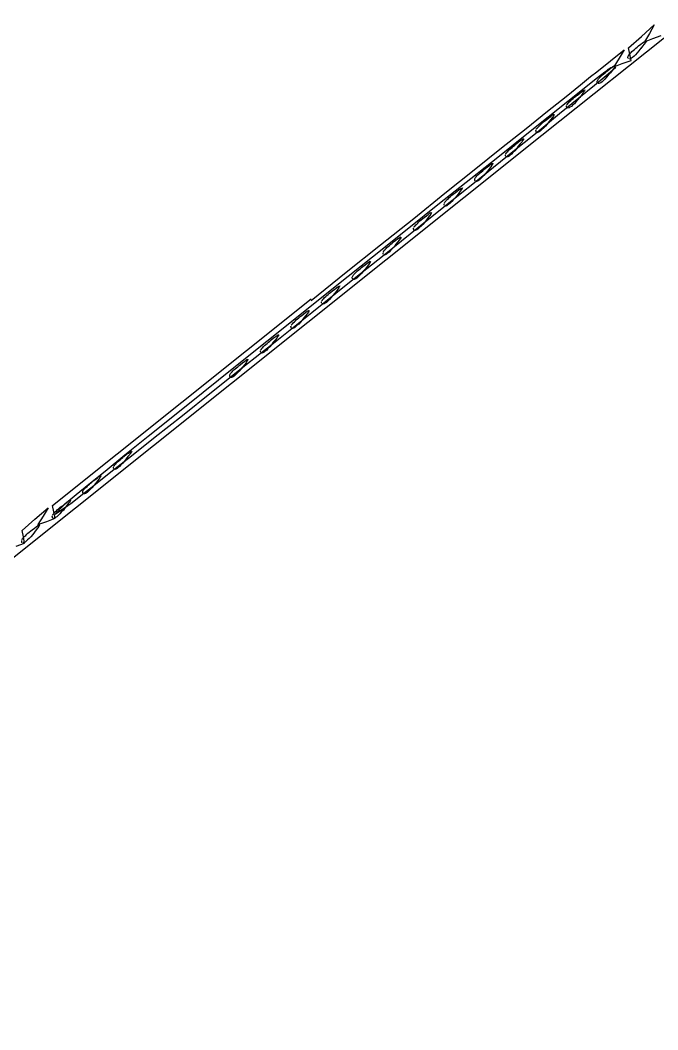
# Model space of a CAD drawing. Extents: x -125 to 152, y -90 to 100.
# Drawn here: x 140.331 to 141.844, y -66.917 to -64.521 of the extents above; entities that cross this region are included whole.
import ezdxf

# ---------------------------------------------------------------- set-up
doc = ezdxf.new("R2010")
doc.units = 0

msp = doc.modelspace()

# ---------------------------------------------------------------- linework, layer by layer
for p, q in [((144.5697, -62.3996), (141.5687, -64.7951)), ((141.8051, -64.5598), (141.8354, -64.5325)), ((141.8354, -64.5325), (141.8239, -64.5524)), ((141.7739, -64.5871), (141.8051, -64.5598)), ((141.8239, -64.5524), (141.8124, -64.5724)), ((141.8322, -64.565), (141.852, -64.5576)), ((141.777, -64.6019), (141.7739, -64.5871)), ((141.7916, -64.5879), (141.7947, -64.5852)), ((141.7947, -64.5852), (141.7979, -64.5824)), ((141.7979, -64.5824), (141.8031, -64.5783)), ((141.8031, -64.5783), (141.8072, -64.575)), ((141.8072, -64.5826), (141.8031, -64.588)), ((141.8072, -64.575), (141.8114, -64.5724)), ((141.8114, -64.5782), (141.8072, -64.5826)), ((141.8114, -64.5724), (141.8135, -64.5706)), ((141.8135, -64.5748), (141.8114, -64.5782)), ((141.8124, -64.5724), (141.8322, -64.565)), ((141.8135, -64.5706), (141.8156, -64.5698)), ((141.8156, -64.5722), (141.8135, -64.5748)), ((141.8156, -64.5698), (141.8156, -64.5698)), ((141.8166, -64.5705), (141.8156, -64.5722)), ((141.6989, -64.6435), (141.7635, -64.5916)), ((141.752, -64.6115), (141.7395, -64.6315)), ((141.7635, -64.5916), (141.752, -64.6115)), ((141.7729, -64.6068), (141.7739, -64.6055)), ((141.7729, -64.6104), (141.7729, -64.6079)), ((141.7739, -64.6122), (141.7729, -64.6104)), ((141.7739, -64.6055), (141.7749, -64.6039)), ((141.7749, -64.6039), (141.776, -64.6021)), ((141.776, -64.6021), (141.7781, -64.6001)), ((141.7802, -64.6167), (141.777, -64.6019)), ((141.7781, -64.6001), (141.7802, -64.5979)), ((141.7812, -64.6115), (141.7781, -64.6128)), ((141.7802, -64.5979), (141.7822, -64.5955)), ((141.7833, -64.6094), (141.7812, -64.6115)), ((141.7822, -64.5955), (141.7854, -64.5931)), ((141.7874, -64.6066), (141.7833, -64.6094)), ((141.7854, -64.5931), (141.7885, -64.5905)), ((141.7906, -64.603), (141.7874, -64.6066)), ((141.7885, -64.5905), (141.7916, -64.5879)), ((141.7947, -64.5987), (141.7906, -64.603)), ((141.7989, -64.5936), (141.7947, -64.5987)), ((141.8031, -64.5879), (141.7989, -64.5936)), ((141.7302, -64.6365), (141.7354, -64.6331)), ((141.7322, -64.6343), (141.7302, -64.6356)), ((141.7343, -64.6331), (141.7322, -64.6343)), ((141.7364, -64.6322), (141.7343, -64.6331)), ((141.7354, -64.6331), (141.7385, -64.6305)), ((141.7385, -64.6313), (141.7364, -64.6322)), ((141.7375, -64.638), (141.7437, -64.6323)), ((141.7385, -64.6305), (141.7406, -64.6287)), ((141.7406, -64.6329), (141.7385, -64.6363)), ((141.7395, -64.6315), (141.7593, -64.6241)), ((141.7406, -64.6287), (141.7426, -64.6279)), ((141.7426, -64.6303), (141.7406, -64.6329)), ((141.7426, -64.6279), (141.7426, -64.6279)), ((141.7437, -64.6286), (141.7426, -64.6303)), ((141.7437, -64.6323), (141.7437, -64.6323)), ((141.7593, -64.6241), (141.7802, -64.6167)), ((141.7781, -64.6128), (141.776, -64.6133)), ((141.776, -64.6133), (141.776, -64.6133)), ((141.6604, -64.6749), (141.6843, -64.6551)), ((141.6843, -64.6551), (141.6989, -64.6435)), ((141.6937, -64.6753), (141.7208, -64.6525)), ((141.7177, -64.6449), (141.6978, -64.6601)), ((141.7031, -64.6602), (141.7051, -64.6582)), ((141.7051, -64.6582), (141.7072, -64.656)), ((141.7072, -64.656), (141.7093, -64.6537)), ((141.7093, -64.6537), (141.7124, -64.6512)), ((141.7124, -64.6512), (141.7156, -64.6486)), ((141.7156, -64.6486), (141.7187, -64.646)), ((141.7249, -64.6384), (141.7177, -64.6449)), ((141.7218, -64.6567), (141.7177, -64.6609)), ((141.7187, -64.646), (141.7218, -64.6433)), ((141.7208, -64.6525), (141.7375, -64.638)), ((141.7218, -64.6433), (141.7249, -64.6405)), ((141.726, -64.6518), (141.7218, -64.6567)), ((141.7249, -64.6405), (141.7302, -64.6365)), ((141.7281, -64.637), (141.7249, -64.6385)), ((141.7312, -64.646), (141.726, -64.6518)), ((141.7302, -64.6356), (141.7281, -64.637)), ((141.7354, -64.6407), (141.7312, -64.6461)), ((141.7385, -64.6363), (141.7354, -64.6407)), ((141.626, -64.7024), (141.6604, -64.6749)), ((141.6687, -64.6832), (141.6302, -64.7139)), ((141.6562, -64.7056), (141.6937, -64.6753)), ((141.6978, -64.6601), (141.6687, -64.6832)), ((141.7, -64.6649), (141.701, -64.6636)), ((141.7, -64.6685), (141.7, -64.666)), ((141.701, -64.6703), (141.7, -64.6685)), ((141.701, -64.6636), (141.702, -64.662)), ((141.702, -64.662), (141.7031, -64.6602)), ((141.7041, -64.6714), (141.702, -64.6712)), ((141.702, -64.6712), (141.702, -64.6712)), ((141.7062, -64.6708), (141.7041, -64.6714)), ((141.7083, -64.6695), (141.7062, -64.6708)), ((141.7114, -64.6674), (141.7083, -64.6695)), ((141.7145, -64.6646), (141.7114, -64.6674)), ((141.7177, -64.6609), (141.7145, -64.6646)), ((141.5822, -64.737), (141.626, -64.7024)), ((141.6104, -64.7429), (141.6562, -64.7056)), ((141.6395, -64.7094), (141.6426, -64.7068)), ((141.6426, -64.7068), (141.6458, -64.7042)), ((141.6458, -64.7042), (141.6489, -64.7015)), ((141.6489, -64.7015), (141.6531, -64.6986)), ((141.6531, -64.6987), (141.6583, -64.6946)), ((141.6583, -64.7042), (141.6531, -64.7099)), ((141.6583, -64.6946), (141.6624, -64.6912)), ((141.6624, -64.6988), (141.6583, -64.7043)), ((141.6624, -64.6912), (141.6656, -64.6886)), ((141.6656, -64.6945), (141.6624, -64.6988)), ((141.6656, -64.6886), (141.6687, -64.687)), ((141.6677, -64.691), (141.6656, -64.6945)), ((141.6697, -64.6884), (141.6677, -64.691)), ((141.6687, -64.687), (141.6687, -64.687)), ((141.6708, -64.6868), (141.6697, -64.6884)), ((141.6302, -64.7139), (141.5833, -64.7512)), ((141.627, -64.7231), (141.6281, -64.7218)), ((141.627, -64.7267), (141.627, -64.7242)), ((141.6281, -64.7284), (141.627, -64.7267)), ((141.6281, -64.7218), (141.6291, -64.7202)), ((141.6291, -64.7202), (141.6312, -64.7183)), ((141.6312, -64.7296), (141.6291, -64.7294)), ((141.6291, -64.7294), (141.6291, -64.7294)), ((141.6312, -64.7183), (141.6322, -64.7163)), ((141.6333, -64.7291), (141.6312, -64.7296)), ((141.6322, -64.7163), (141.6343, -64.7142)), ((141.6353, -64.7277), (141.6333, -64.7291)), ((141.6343, -64.7142), (141.6375, -64.7119)), ((141.6385, -64.7256), (141.6353, -64.7277)), ((141.6375, -64.7119), (141.6395, -64.7094)), ((141.6416, -64.7228), (141.6385, -64.7256)), ((141.6458, -64.7193), (141.6416, -64.7228)), ((141.6489, -64.7149), (141.6458, -64.7193)), ((141.6531, -64.7099), (141.6489, -64.7149)), ((141.5833, -64.7512), (141.5291, -64.7948)), ((141.5312, -64.7778), (141.5822, -64.737)), ((141.5572, -64.7866), (141.6104, -64.7429)), ((141.5801, -64.7569), (141.5854, -64.7527)), ((141.5854, -64.7527), (141.5895, -64.7494)), ((141.5895, -64.7494), (141.5927, -64.7468)), ((141.5927, -64.7526), (141.5895, -64.757)), ((141.5927, -64.7468), (141.5958, -64.745)), ((141.5958, -64.7492), (141.5927, -64.7526)), ((141.5958, -64.745), (141.5979, -64.7442)), ((141.5968, -64.7466), (141.5958, -64.7492)), ((141.5979, -64.7449), (141.5968, -64.7466)), ((141.5979, -64.7442), (141.5979, -64.7442)), ((141.4729, -64.8244), (141.5312, -64.7778)), ((141.5551, -64.7798), (141.5562, -64.7782)), ((141.5562, -64.7782), (141.5583, -64.7765)), ((141.5583, -64.7765), (141.5604, -64.7745)), ((141.5604, -64.7745), (141.5624, -64.7723)), ((141.5624, -64.7723), (141.5645, -64.7699)), ((141.5645, -64.7699), (141.5677, -64.7675)), ((141.5677, -64.7675), (141.5697, -64.7649)), ((141.5728, -64.7774), (141.5687, -64.7809)), ((141.5697, -64.7649), (141.5728, -64.7623)), ((141.5728, -64.7623), (141.577, -64.7596)), ((141.577, -64.773), (141.5728, -64.7774)), ((141.577, -64.7596), (141.5801, -64.7568)), ((141.5812, -64.768), (141.577, -64.773)), ((141.5854, -64.7623), (141.5812, -64.768)), ((141.5895, -64.757), (141.5854, -64.7624)), ((141.5687, -64.7951), (138.5677, -67.1906)), ((141.5291, -64.7948), (141.4677, -64.8438)), ((141.4958, -64.8359), (141.5572, -64.7866)), ((141.5229, -64.8032), (141.5249, -64.8023)), ((141.5249, -64.8023), (141.5249, -64.8023)), ((141.5249, -64.803), (141.5249, -64.8047)), ((141.5551, -64.7848), (141.5541, -64.7822)), ((141.5551, -64.7866), (141.5551, -64.7848)), ((141.5572, -64.7875), (141.5551, -64.7866)), ((141.5604, -64.7872), (141.5583, -64.7877)), ((141.5583, -64.7877), (141.5583, -64.7877)), ((141.5624, -64.7858), (141.5604, -64.7872)), ((141.5656, -64.7837), (141.5624, -64.7858)), ((141.5687, -64.7809), (141.5656, -64.7837)), ((141.4083, -64.8759), (141.4729, -64.8244)), ((141.4916, -64.8281), (141.4947, -64.8256)), ((141.4947, -64.8256), (141.4979, -64.823)), ((141.4979, -64.823), (141.501, -64.8204)), ((141.501, -64.8204), (141.5041, -64.8177)), ((141.5041, -64.8177), (141.5072, -64.8149)), ((141.5083, -64.8261), (141.5041, -64.8312)), ((141.5072, -64.8149), (141.5125, -64.8108)), ((141.5125, -64.8204), (141.5083, -64.8261)), ((141.5125, -64.8108), (141.5166, -64.8075)), ((141.5166, -64.8152), (141.5125, -64.8205)), ((141.5166, -64.8075), (141.5208, -64.8049)), ((141.5208, -64.8107), (141.5166, -64.8152)), ((141.5208, -64.8049), (141.5229, -64.8032)), ((141.5229, -64.8073), (141.5208, -64.8107)), ((141.5249, -64.8047), (141.5229, -64.8073)), ((141.4677, -64.8438), (141.3999, -64.8979)), ((141.4281, -64.8903), (141.4958, -64.8359)), ((141.4822, -64.8393), (141.4833, -64.838)), ((141.4822, -64.8429), (141.4822, -64.8404)), ((141.4833, -64.8447), (141.4822, -64.8429)), ((141.4833, -64.838), (141.4843, -64.8363)), ((141.4843, -64.8363), (141.4854, -64.8346)), ((141.4854, -64.8346), (141.4875, -64.8326)), ((141.4875, -64.8453), (141.4854, -64.8458)), ((141.4854, -64.8458), (141.4854, -64.8458)), ((141.4875, -64.8326), (141.4895, -64.8304)), ((141.4906, -64.8439), (141.4875, -64.8453)), ((141.4895, -64.8304), (141.4916, -64.8281)), ((141.4926, -64.8419), (141.4906, -64.8439)), ((141.4968, -64.8391), (141.4926, -64.8419)), ((141.4999, -64.8355), (141.4968, -64.8391)), ((141.5041, -64.8312), (141.4999, -64.8355)), ((141.4312, -64.8758), (141.4343, -64.873)), ((141.4343, -64.8731), (141.4395, -64.8689)), ((141.4395, -64.8689), (141.4447, -64.8656)), ((141.4447, -64.8733), (141.4406, -64.8786)), ((141.4447, -64.8656), (141.4478, -64.863)), ((141.4478, -64.8689), (141.4447, -64.8733)), ((141.4478, -64.863), (141.45, -64.8613)), ((141.45, -64.8654), (141.4478, -64.8689)), ((141.45, -64.8613), (141.452, -64.8604)), ((141.452, -64.8628), (141.45, -64.8654)), ((141.452, -64.8604), (141.452, -64.8604)), ((141.4531, -64.8611), (141.452, -64.8628)), ((141.3999, -64.8979), (141.326, -64.9562)), ((141.3385, -64.9319), (141.4083, -64.8759)), ((141.3552, -64.9492), (141.4281, -64.8903)), ((141.4093, -64.8975), (141.4104, -64.8961)), ((141.4093, -64.901), (141.4093, -64.8985)), ((141.4104, -64.8961), (141.4114, -64.8946)), ((141.4114, -64.8946), (141.4124, -64.8927)), ((141.4124, -64.8927), (141.4145, -64.8907)), ((141.4145, -64.8907), (141.4166, -64.8885)), ((141.4166, -64.8885), (141.4187, -64.8862)), ((141.4187, -64.8862), (141.4218, -64.8837)), ((141.4239, -64.8972), (141.4208, -64.9)), ((141.4218, -64.8837), (141.425, -64.8811)), ((141.427, -64.8936), (141.4239, -64.8972)), ((141.425, -64.8811), (141.4281, -64.8785)), ((141.4312, -64.8894), (141.427, -64.8936)), ((141.4281, -64.8785), (141.4312, -64.8758)), ((141.4354, -64.8844), (141.4312, -64.8894)), ((141.4406, -64.8785), (141.4354, -64.8844)), ((141.3718, -64.9237), (141.3749, -64.9212)), ((141.3749, -64.9212), (141.3781, -64.9195)), ((141.3791, -64.9209), (141.377, -64.9235)), ((141.3781, -64.9195), (141.3781, -64.9195)), ((141.3802, -64.9193), (141.3791, -64.9209)), ((141.4104, -64.9028), (141.4093, -64.901)), ((141.4135, -64.9041), (141.4114, -64.9038)), ((141.4114, -64.9038), (141.4114, -64.9038)), ((141.4156, -64.9034), (141.4135, -64.9041)), ((141.4177, -64.9021), (141.4156, -64.9034)), ((141.4208, -64.9), (141.4177, -64.9021)), ((141.2645, -64.9915), (141.3385, -64.9319)), ((141.3416, -64.9488), (141.3437, -64.9467)), ((141.3437, -64.9467), (141.3468, -64.9444)), ((141.3468, -64.9444), (141.3489, -64.9419)), ((141.3489, -64.9419), (141.352, -64.9394)), ((141.352, -64.9394), (141.3552, -64.9367)), ((141.3552, -64.9367), (141.3583, -64.934)), ((141.3583, -64.934), (141.3625, -64.9312)), ((141.3625, -64.9424), (141.3583, -64.9474)), ((141.3625, -64.9312), (141.3676, -64.9271)), ((141.3676, -64.9368), (141.3625, -64.9424)), ((141.3676, -64.9271), (141.3718, -64.9237)), ((141.3718, -64.9314), (141.3676, -64.9368)), ((141.3749, -64.9271), (141.3718, -64.9314)), ((141.377, -64.9235), (141.3749, -64.9271)), ((141.326, -64.9562), (141.2489, -65.0182)), ((141.277, -65.0119), (141.3552, -64.9492)), ((141.3364, -64.9556), (141.3374, -64.9543)), ((141.3364, -64.9592), (141.3364, -64.9567)), ((141.3374, -64.9609), (141.3364, -64.9592)), ((141.3374, -64.9543), (141.3385, -64.9527)), ((141.3385, -64.9527), (141.3406, -64.9508)), ((141.3406, -64.9621), (141.3385, -64.9619)), ((141.3385, -64.9619), (141.3385, -64.9619)), ((141.3406, -64.9508), (141.3416, -64.9488)), ((141.3427, -64.9614), (141.3406, -64.9621)), ((141.3447, -64.9601), (141.3427, -64.9614)), ((141.3479, -64.958), (141.3447, -64.9601)), ((141.351, -64.9552), (141.3479, -64.958)), ((141.3552, -64.9517), (141.351, -64.9552)), ((141.3583, -64.9474), (141.3552, -64.9517)), ((141.1854, -65.0542), (141.2645, -64.9915)), ((141.2791, -64.9975), (141.2822, -64.9948)), ((141.2822, -64.9948), (141.2864, -64.9921)), ((141.2864, -64.9921), (141.2895, -64.9893)), ((141.2895, -64.9894), (141.2947, -64.9852)), ((141.2947, -64.9948), (141.2906, -65.0005)), ((141.2947, -64.9852), (141.2989, -64.9819)), ((141.2989, -64.9896), (141.2947, -64.9949)), ((141.2989, -64.9819), (141.302, -64.9794)), ((141.302, -64.9851), (141.2989, -64.9896)), ((141.302, -64.9794), (141.3051, -64.9776)), ((141.3051, -64.9817), (141.302, -64.9851)), ((141.3051, -64.9776), (141.3051, -64.9776)), ((141.3062, -64.9791), (141.3051, -64.9817)), ((141.3072, -64.9774), (141.3062, -64.9791)), ((141.2489, -65.0182), (141.1666, -65.0833)), ((141.1947, -65.0778), (141.277, -65.0119)), ((141.2645, -65.0173), (141.2635, -65.0148)), ((141.2645, -65.0124), (141.2656, -65.0108)), ((141.2645, -65.0191), (141.2645, -65.0173)), ((141.2656, -65.0108), (141.2676, -65.0091)), ((141.2676, -65.0091), (141.2697, -65.007)), ((141.2697, -65.007), (141.2718, -65.0048)), ((141.2718, -65.0183), (141.2697, -65.0197)), ((141.2718, -65.0048), (141.2739, -65.0025)), ((141.2749, -65.0162), (141.2718, -65.0183)), ((141.2739, -65.0025), (141.277, -65)), ((141.2781, -65.0134), (141.2749, -65.0162)), ((141.277, -65), (141.2791, -64.9975)), ((141.2822, -65.0099), (141.2781, -65.0134)), ((141.2864, -65.0056), (141.2822, -65.0099)), ((141.2906, -65.0005), (141.2864, -65.0056)), ((141.2218, -65.0433), (141.226, -65.04)), ((141.226, -65.04), (141.2302, -65.0375)), ((141.2302, -65.0375), (141.2322, -65.0357)), ((141.2322, -65.0399), (141.2302, -65.0433)), ((141.2322, -65.0357), (141.2343, -65.0349)), ((141.2343, -65.0374), (141.2322, -65.0399)), ((141.2343, -65.0349), (141.2343, -65.0349)), ((141.2343, -65.0357), (141.2343, -65.0374)), ((141.2676, -65.0202), (141.2656, -65.0201)), ((141.2656, -65.0201), (141.2656, -65.0201)), ((141.2697, -65.0197), (141.2676, -65.0202)), ((141.1041, -65.1193), (141.1854, -65.0542)), ((141.1947, -65.0671), (141.1968, -65.0651)), ((141.1968, -65.0651), (141.1989, -65.0629)), ((141.1989, -65.0629), (141.201, -65.0606)), ((141.201, -65.0606), (141.2041, -65.0581)), ((141.2041, -65.0581), (141.2072, -65.0555)), ((141.2072, -65.0555), (141.2104, -65.0529)), ((141.2135, -65.0637), (141.2093, -65.068)), ((141.2104, -65.0529), (141.2135, -65.0502)), ((141.2135, -65.0502), (141.2166, -65.0474)), ((141.2177, -65.0586), (141.2135, -65.0637)), ((141.2166, -65.0475), (141.2218, -65.0433)), ((141.2218, -65.0529), (141.2177, -65.0586)), ((141.226, -65.0477), (141.2218, -65.053)), ((141.2302, -65.0433), (141.226, -65.0477)), ((141.1666, -65.0833), (141.0822, -65.1508)), ((141.1083, -65.1463), (141.1947, -65.0778)), ((141.1916, -65.0718), (141.1927, -65.0705)), ((141.1916, -65.0754), (141.1916, -65.0729)), ((141.1927, -65.0772), (141.1916, -65.0754)), ((141.1927, -65.0705), (141.1937, -65.0688)), ((141.1937, -65.0688), (141.1947, -65.0671)), ((141.1968, -65.0778), (141.1947, -65.0784)), ((141.1947, -65.0784), (141.1947, -65.0784)), ((141.2, -65.0765), (141.1968, -65.0778)), ((141.202, -65.0744), (141.2, -65.0765)), ((141.2062, -65.0716), (141.202, -65.0744)), ((141.2093, -65.068), (141.2062, -65.0716)), ((141.1312, -65.1162), (141.1343, -65.1136)), ((141.1343, -65.1136), (141.1375, -65.111)), ((141.1375, -65.111), (141.1406, -65.1083)), ((141.1406, -65.1083), (141.1437, -65.1055)), ((141.1437, -65.1056), (141.1489, -65.1015)), ((141.1499, -65.1111), (141.1447, -65.1169)), ((141.1489, -65.1015), (141.1541, -65.0981)), ((141.1541, -65.1059), (141.1499, -65.1111)), ((141.1541, -65.0981), (141.1572, -65.0956)), ((141.1572, -65.1016), (141.1541, -65.1059)), ((141.1572, -65.0956), (141.1593, -65.0939)), ((141.1593, -65.0981), (141.1572, -65.1016)), ((141.1593, -65.0939), (141.1614, -65.093)), ((141.1614, -65.0955), (141.1593, -65.0981)), ((141.1614, -65.093), (141.1614, -65.093)), ((141.1624, -65.0938), (141.1614, -65.0955)), ((141.0208, -65.186), (141.1041, -65.1193)), ((141.1187, -65.13), (141.1197, -65.1286)), ((141.1187, -65.1335), (141.1187, -65.131)), ((141.1197, -65.1353), (141.1187, -65.1335)), ((141.1197, -65.1286), (141.1208, -65.1271)), ((141.1208, -65.1271), (141.1218, -65.1252)), ((141.1229, -65.1366), (141.1208, -65.1363)), ((141.1208, -65.1363), (141.1208, -65.1363)), ((141.1218, -65.1252), (141.1239, -65.1232)), ((141.1249, -65.1359), (141.1229, -65.1366)), ((141.1239, -65.1232), (141.126, -65.121)), ((141.127, -65.1346), (141.1249, -65.1359)), ((141.126, -65.121), (141.1281, -65.1187)), ((141.1302, -65.1325), (141.127, -65.1346)), ((141.1281, -65.1187), (141.1312, -65.1162)), ((141.1333, -65.1297), (141.1302, -65.1325)), ((141.1364, -65.1261), (141.1333, -65.1297)), ((141.1406, -65.1219), (141.1364, -65.1261)), ((141.1447, -65.1169), (141.1406, -65.1219)), ((141.0822, -65.1508), (140.9979, -65.2183)), ((141.0229, -65.215), (141.1083, -65.1463)), ((141.0718, -65.1637), (141.077, -65.1596)), ((141.077, -65.1596), (141.0812, -65.1562)), ((141.0812, -65.1562), (141.0843, -65.1537)), ((141.0843, -65.1596), (141.0812, -65.164)), ((141.0843, -65.1537), (141.0874, -65.152)), ((141.0864, -65.156), (141.0843, -65.1596)), ((141.0885, -65.1534), (141.0864, -65.156)), ((141.0874, -65.152), (141.0874, -65.152)), ((141.0895, -65.1518), (141.0885, -65.1534)), ((140.4072, -65.673), (141.0208, -65.1825)), ((141.0468, -65.1868), (141.0479, -65.1852)), ((141.0479, -65.1852), (141.0489, -65.1834)), ((141.0489, -65.1834), (141.051, -65.1814)), ((141.051, -65.1814), (141.0531, -65.1792)), ((141.0531, -65.1792), (141.0562, -65.1769)), ((141.0562, -65.1769), (141.0583, -65.1744)), ((141.0583, -65.1744), (141.0614, -65.1719)), ((141.0645, -65.1843), (141.0604, -65.1878)), ((141.0614, -65.1719), (141.0645, -65.1692)), ((141.0645, -65.1692), (141.0677, -65.1665)), ((141.0677, -65.18), (141.0645, -65.1843)), ((141.0677, -65.1665), (141.0718, -65.1637)), ((141.0718, -65.175), (141.0677, -65.18)), ((141.077, -65.1693), (141.0718, -65.175)), ((141.0812, -65.164), (141.077, -65.1693)), ((141.0114, -65.2119), (141.0145, -65.2101)), ((141.0145, -65.2101), (141.0145, -65.2101)), ((141.0166, -65.21), (141.0156, -65.2117)), ((141.0458, -65.1881), (141.0468, -65.1868)), ((141.0458, -65.1918), (141.0458, -65.1892)), ((141.0468, -65.1935), (141.0458, -65.1918)), ((141.05, -65.1947), (141.0479, -65.1945)), ((141.0479, -65.1945), (141.0479, -65.1945)), ((141.052, -65.1941), (141.05, -65.1947)), ((141.0541, -65.1928), (141.052, -65.1941)), ((141.0572, -65.1907), (141.0541, -65.1928)), ((141.0604, -65.1878), (141.0572, -65.1907)), ((140.9979, -65.2183), (140.9156, -65.2836)), ((140.9395, -65.2812), (141.0229, -65.215)), ((140.9833, -65.235), (140.9854, -65.2325)), ((140.9854, -65.2325), (140.9885, -65.23)), ((140.9885, -65.23), (140.9916, -65.2273)), ((140.9916, -65.2273), (140.9947, -65.2246)), ((140.9947, -65.2246), (140.9989, -65.2219)), ((140.9999, -65.2331), (140.9958, -65.2381)), ((140.9989, -65.2219), (141.0041, -65.2177)), ((141.0041, -65.2274), (140.9999, -65.2331)), ((141.0041, -65.2177), (141.0083, -65.2144)), ((141.0083, -65.2221), (141.0041, -65.2274)), ((141.0083, -65.2144), (141.0114, -65.2119)), ((141.0114, -65.2177), (141.0083, -65.2221)), ((141.0145, -65.2142), (141.0114, -65.2177)), ((141.0156, -65.2117), (141.0145, -65.2142)), ((140.9739, -65.2499), (140.9729, -65.2473)), ((140.9739, -65.2449), (140.9749, -65.2433)), ((140.9739, -65.2517), (140.9739, -65.2499)), ((140.9749, -65.2433), (140.977, -65.2416)), ((140.977, -65.2528), (140.9749, -65.2526)), ((140.9749, -65.2526), (140.9749, -65.2526)), ((140.977, -65.2416), (140.9781, -65.2395)), ((140.9791, -65.2522), (140.977, -65.2528)), ((140.9781, -65.2395), (140.9812, -65.2373)), ((140.9812, -65.2509), (140.9791, -65.2522)), ((140.9812, -65.2373), (140.9833, -65.235)), ((140.9843, -65.2488), (140.9812, -65.2509)), ((140.9875, -65.246), (140.9843, -65.2488)), ((140.9916, -65.2424), (140.9875, -65.246)), ((140.9958, -65.2381), (140.9916, -65.2424)), ((140.8593, -65.3445), (140.9395, -65.2812)), ((140.9229, -65.2827), (140.926, -65.28)), ((140.926, -65.28), (140.9312, -65.2758)), ((140.9312, -65.2758), (140.9354, -65.2725)), ((140.9354, -65.2802), (140.9312, -65.2855)), ((140.9354, -65.2725), (140.9395, -65.27)), ((140.9395, -65.2758), (140.9354, -65.2802)), ((140.9395, -65.27), (140.9416, -65.2682)), ((140.9416, -65.2723), (140.9395, -65.2758)), ((140.9416, -65.2682), (140.9437, -65.2673)), ((140.9437, -65.2698), (140.9416, -65.2723)), ((140.9437, -65.2673), (140.9437, -65.2673)), ((140.9437, -65.2673), (140.9437, -65.2673)), ((140.9437, -65.2681), (140.9437, -65.2698)), ((140.9156, -65.2836), (140.8374, -65.346)), ((140.901, -65.3044), (140.902, -65.303)), ((140.901, -65.308), (140.901, -65.3054)), ((140.902, -65.303), (140.9031, -65.3015)), ((140.9031, -65.3015), (140.9041, -65.2997)), ((140.9041, -65.2997), (140.9062, -65.2977)), ((140.9062, -65.2977), (140.9083, -65.2955)), ((140.9083, -65.2955), (140.9104, -65.2931)), ((140.9104, -65.2931), (140.9135, -65.2907)), ((140.9156, -65.3042), (140.9114, -65.3071)), ((140.9135, -65.2907), (140.9166, -65.2881)), ((140.9187, -65.3006), (140.9156, -65.3042)), ((140.9166, -65.2881), (140.9197, -65.2854)), ((140.9229, -65.2962), (140.9187, -65.3006)), ((140.9197, -65.2854), (140.9229, -65.2827)), ((140.927, -65.2912), (140.9229, -65.2962)), ((140.9312, -65.2854), (140.927, -65.2912)), ((140.8635, -65.3306), (140.8666, -65.3281)), ((140.8666, -65.3281), (140.8687, -65.3263)), ((140.8687, -65.3263), (140.8708, -65.3254)), ((140.8708, -65.3278), (140.8687, -65.3304)), ((140.8708, -65.3254), (140.8708, -65.3254)), ((140.8718, -65.3261), (140.8708, -65.3278)), ((140.902, -65.3099), (140.901, -65.308)), ((140.9062, -65.3105), (140.9041, -65.311)), ((140.9041, -65.311), (140.9041, -65.311)), ((140.9093, -65.3092), (140.9062, -65.3105)), ((140.9114, -65.3071), (140.9093, -65.3092)), ((140.8374, -65.346), (140.7645, -65.4048)), ((140.7843, -65.4041), (140.8593, -65.3445)), ((140.8333, -65.3557), (140.8354, -65.3535)), ((140.8354, -65.3535), (140.8374, -65.3512)), ((140.8374, -65.3512), (140.8406, -65.3487)), ((140.8406, -65.3487), (140.8437, -65.3462)), ((140.8437, -65.3462), (140.8468, -65.3435)), ((140.8468, -65.3435), (140.8499, -65.3408)), ((140.8499, -65.3408), (140.8531, -65.3381)), ((140.8541, -65.3494), (140.8499, -65.3544)), ((140.8531, -65.3381), (140.8583, -65.334)), ((140.8593, -65.3436), (140.8541, -65.3494)), ((140.8583, -65.334), (140.8635, -65.3306)), ((140.8635, -65.3383), (140.8593, -65.3436)), ((140.8666, -65.334), (140.8635, -65.3383)), ((140.8687, -65.3304), (140.8666, -65.334)), ((140.8281, -65.3625), (140.8291, -65.3611)), ((140.8281, -65.3661), (140.8281, -65.3635)), ((140.8291, -65.3679), (140.8281, -65.3661)), ((140.8291, -65.3611), (140.8301, -65.3596)), ((140.8301, -65.3596), (140.8312, -65.3577)), ((140.8322, -65.3691), (140.8301, -65.3689)), ((140.8301, -65.3689), (140.8301, -65.3689)), ((140.8312, -65.3577), (140.8333, -65.3557)), ((140.8343, -65.3684), (140.8322, -65.3691)), ((140.8364, -65.3672), (140.8343, -65.3684)), ((140.8395, -65.3651), (140.8364, -65.3672)), ((140.8427, -65.3623), (140.8395, -65.3651)), ((140.8458, -65.3586), (140.8427, -65.3623)), ((140.8499, -65.3544), (140.8458, -65.3586)), ((140.7645, -65.4048), (140.6968, -65.4594)), ((140.7156, -65.4594), (140.7843, -65.4041)), ((140.6968, -65.4594), (140.6343, -65.5092)), ((140.651, -65.5098), (140.7156, -65.4594)), ((140.6343, -65.5092), (140.5791, -65.5534)), ((140.5947, -65.5546), (140.651, -65.5098)), ((140.5906, -65.546), (140.5927, -65.5444)), ((140.5927, -65.5444), (140.5947, -65.5434)), ((140.5947, -65.5434), (140.5947, -65.5434)), ((140.5958, -65.5442), (140.5947, -65.5458)), ((140.5791, -65.5534), (140.5322, -65.5917)), ((140.5458, -65.5932), (140.5947, -65.5546)), ((140.5593, -65.5716), (140.5614, -65.5693)), ((140.5614, -65.5693), (140.5645, -65.5668)), ((140.5645, -65.5668), (140.5677, -65.5642)), ((140.5677, -65.5642), (140.5708, -65.5616)), ((140.5708, -65.5616), (140.5739, -65.5588)), ((140.5739, -65.5588), (140.577, -65.556)), ((140.5781, -65.5673), (140.5739, -65.5723)), ((140.577, -65.5561), (140.5822, -65.552)), ((140.5822, -65.5617), (140.5781, -65.5673)), ((140.5822, -65.552), (140.5874, -65.5486)), ((140.5864, -65.5564), (140.5822, -65.5617)), ((140.5906, -65.5519), (140.5864, -65.5564)), ((140.5874, -65.5486), (140.5906, -65.546)), ((140.5927, -65.5484), (140.5906, -65.5519)), ((140.5947, -65.5458), (140.5927, -65.5484)), ((140.5322, -65.5917), (140.4937, -65.6232)), ((140.5052, -65.625), (140.5458, -65.5932)), ((140.552, -65.5805), (140.5531, -65.5792)), ((140.552, -65.5841), (140.552, -65.5816)), ((140.5531, -65.5858), (140.552, -65.5841)), ((140.5531, -65.5792), (140.5541, -65.5776)), ((140.5541, -65.5776), (140.5551, -65.5757)), ((140.5551, -65.5757), (140.5573, -65.5737)), ((140.5573, -65.5863), (140.5551, -65.587)), ((140.5551, -65.587), (140.5551, -65.587)), ((140.5573, -65.5737), (140.5593, -65.5716)), ((140.5604, -65.585), (140.5573, -65.5863)), ((140.5635, -65.5829), (140.5604, -65.585)), ((140.5666, -65.5801), (140.5635, -65.5829)), ((140.5697, -65.5766), (140.5666, -65.5801)), ((140.5739, -65.5723), (140.5697, -65.5766)), ((140.4979, -65.6197), (140.501, -65.617)), ((140.501, -65.617), (140.5041, -65.6143)), ((140.5041, -65.6143), (140.5104, -65.6101)), ((140.5104, -65.6101), (140.5145, -65.6068)), ((140.5145, -65.6145), (140.5104, -65.6198)), ((140.5145, -65.6068), (140.5176, -65.6043)), ((140.5176, -65.6101), (140.5145, -65.6145)), ((140.5176, -65.6043), (140.5208, -65.6025)), ((140.5197, -65.6066), (140.5176, -65.6101)), ((140.5218, -65.6041), (140.5197, -65.6066)), ((140.5208, -65.6025), (140.5208, -65.6025)), ((140.5229, -65.6023), (140.5218, -65.6041)), ((140.4937, -65.6232), (140.4635, -65.6474)), ((140.4749, -65.6493), (140.5052, -65.625)), ((140.4791, -65.6386), (140.4802, -65.6373)), ((140.4791, -65.6422), (140.4791, -65.6397)), ((140.4802, -65.6373), (140.4812, -65.6357)), ((140.4812, -65.6357), (140.4822, -65.6339)), ((140.4822, -65.6339), (140.4843, -65.6319)), ((140.4843, -65.6319), (140.4864, -65.6297)), ((140.4864, -65.6297), (140.4895, -65.6274)), ((140.4906, -65.6411), (140.4875, -65.6432)), ((140.4895, -65.6274), (140.4916, -65.6249)), ((140.4937, -65.6383), (140.4906, -65.6411)), ((140.4916, -65.6249), (140.4948, -65.6224)), ((140.4968, -65.6348), (140.4937, -65.6383)), ((140.4948, -65.6224), (140.4979, -65.6197)), ((140.501, -65.6305), (140.4968, -65.6348)), ((140.5052, -65.6254), (140.501, -65.6305)), ((140.5104, -65.6197), (140.5052, -65.6254)), ((140.4447, -65.6635), (140.4354, -65.671)), ((140.4374, -65.6682), (140.4416, -65.6649)), ((140.4416, -65.6649), (140.4447, -65.6624)), ((140.4437, -65.6728), (140.4541, -65.6654)), ((140.4635, -65.6474), (140.4447, -65.6635)), ((140.4447, -65.6624), (140.4479, -65.6606)), ((140.4479, -65.6647), (140.4447, -65.6682)), ((140.4479, -65.6606), (140.4479, -65.6606)), ((140.4489, -65.6621), (140.4479, -65.6647)), ((140.45, -65.6604), (140.4489, -65.6621)), ((140.4541, -65.6654), (140.4749, -65.6493)), ((140.4802, -65.644), (140.4791, -65.6422)), ((140.4833, -65.6451), (140.4812, -65.645)), ((140.4812, -65.645), (140.4812, -65.645)), ((140.4854, -65.6446), (140.4833, -65.6451)), ((140.4875, -65.6432), (140.4854, -65.6446)), ((140.3656, -65.7055), (140.3968, -65.6781)), ((140.3968, -65.6781), (140.3854, -65.6981)), ((140.4104, -65.6881), (140.4072, -65.673)), ((140.4135, -65.7032), (140.4104, -65.6881)), ((140.4114, -65.69), (140.4135, -65.6879)), ((140.4354, -65.671), (140.4135, -65.6932)), ((140.4135, -65.6932), (140.4437, -65.6729)), ((140.4135, -65.6879), (140.4166, -65.6855)), ((140.4166, -65.6855), (140.4187, -65.683)), ((140.4187, -65.683), (140.4218, -65.6805)), ((140.4218, -65.6805), (140.425, -65.6778)), ((140.425, -65.6778), (140.4281, -65.6751)), ((140.4281, -65.6886), (140.425, -65.6929)), ((140.4281, -65.6751), (140.4323, -65.6724)), ((140.4333, -65.6835), (140.4281, -65.6886)), ((140.4323, -65.6724), (140.4374, -65.6682)), ((140.4374, -65.6778), (140.4333, -65.6835)), ((140.4416, -65.6726), (140.4374, -65.6779)), ((140.4447, -65.6682), (140.4416, -65.6726)), ((140.3354, -65.7324), (140.3656, -65.7055)), ((140.3854, -65.6981), (140.3729, -65.718)), ((140.3729, -65.718), (140.3937, -65.7106)), ((140.3937, -65.7106), (140.4135, -65.7032)), ((140.4072, -65.7003), (140.4062, -65.6978)), ((140.4072, -65.6954), (140.4083, -65.6938)), ((140.4072, -65.7021), (140.4072, -65.7003)), ((140.4083, -65.6938), (140.4104, -65.6921)), ((140.4104, -65.7033), (140.4083, -65.7031)), ((140.4083, -65.7031), (140.4083, -65.7031)), ((140.4104, -65.6921), (140.4114, -65.69)), ((140.4124, -65.7027), (140.4104, -65.7033)), ((140.4145, -65.7013), (140.4124, -65.7027)), ((140.4177, -65.6993), (140.4145, -65.7013)), ((140.4208, -65.6964), (140.4177, -65.6993)), ((140.425, -65.6929), (140.4208, -65.6964)), ((140.3385, -65.7472), (140.3354, -65.7324)), ((140.3489, -65.7386), (140.352, -65.7359)), ((140.352, -65.7359), (140.3562, -65.7332)), ((140.3562, -65.7332), (140.3593, -65.7305)), ((140.3593, -65.7305), (140.3645, -65.7263)), ((140.3645, -65.736), (140.3604, -65.7418)), ((140.3645, -65.7263), (140.3687, -65.723)), ((140.3687, -65.7307), (140.3645, -65.736)), ((140.3687, -65.723), (140.3729, -65.7205)), ((140.3718, -65.7264), (140.3687, -65.7307)), ((140.3749, -65.7229), (140.3718, -65.7264)), ((140.3729, -65.7205), (140.3749, -65.7188)), ((140.3749, -65.7188), (140.377, -65.7179)), ((140.376, -65.7204), (140.3749, -65.7229)), ((140.377, -65.7187), (140.376, -65.7204)), ((140.377, -65.7179), (140.377, -65.7179)), ((140.377, -65.7179), (140.377, -65.7179)), ((140.3343, -65.7535), (140.3354, -65.752)), ((140.3343, -65.7584), (140.3343, -65.7559)), ((140.3343, -65.7602), (140.3343, -65.7584)), ((140.3364, -65.7612), (140.3343, -65.7602)), ((140.3354, -65.752), (140.3374, -65.7501)), ((140.3374, -65.7501), (140.3395, -65.7481)), ((140.3395, -65.7608), (140.3374, -65.7615)), ((140.3406, -65.762), (140.3385, -65.7472)), ((140.3395, -65.7481), (140.3416, -65.7459)), ((140.3427, -65.7595), (140.3395, -65.7608)), ((140.3416, -65.7459), (140.3437, -65.7436)), ((140.3447, -65.7574), (140.3427, -65.7595)), ((140.3437, -65.7436), (140.3468, -65.7411)), ((140.3479, -65.7546), (140.3447, -65.7574)), ((140.3468, -65.7411), (140.3489, -65.7386)), ((140.352, -65.751), (140.3479, -65.7546)), ((140.3562, -65.7468), (140.352, -65.751)), ((140.3604, -65.7418), (140.3562, -65.7468)), ((140.3208, -65.7694), (140.3406, -65.762)), ((140.3374, -65.7615), (140.3374, -65.7615))]:
    msp.add_line(p, q)

doc.saveas('drawing.dxf')
